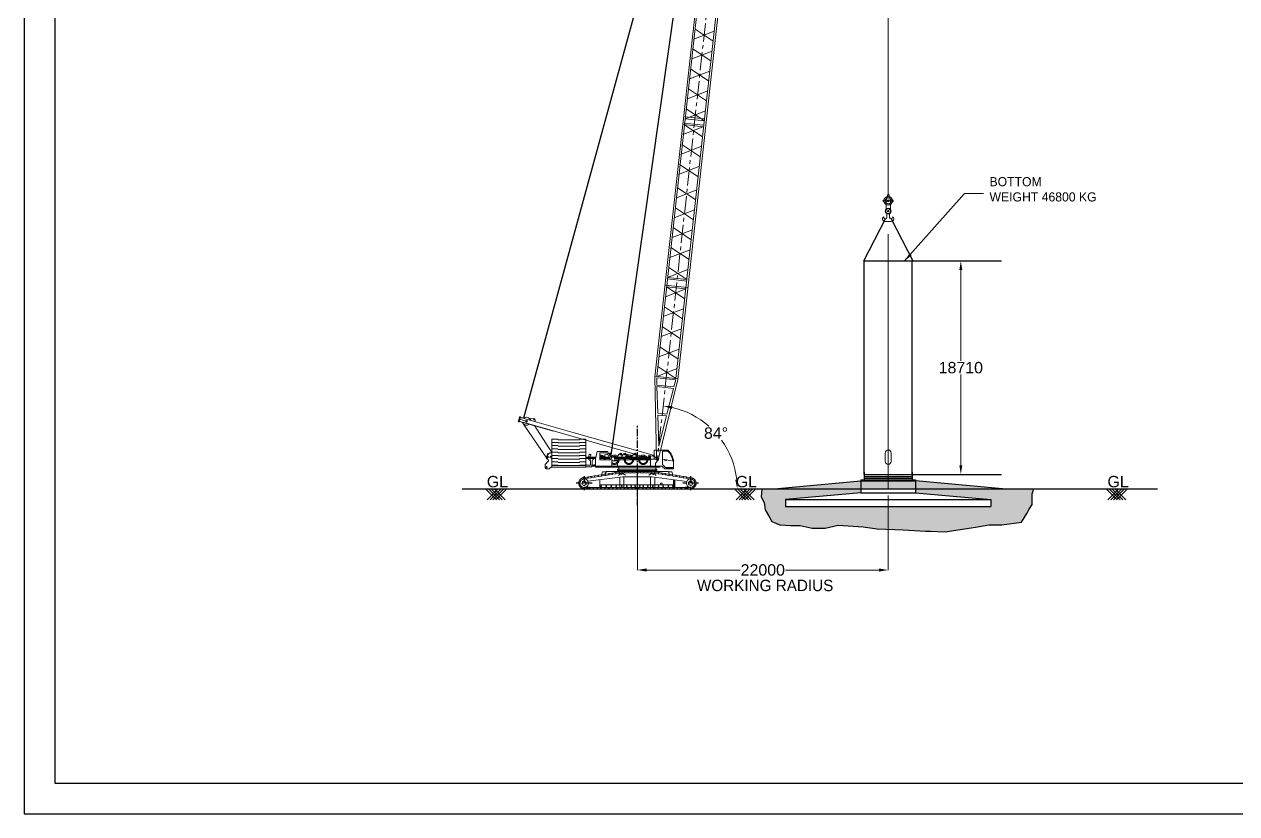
# Model space of a CAD drawing. Header units: millimetres. Extents: x -532461 to 503061443, y -184551 to 137919.
# Drawn here: x -532461 to -426115, y -184551 to -115339 of the extents above; entities that cross this region are included whole.
import ezdxf

# ---------------------------------------------------------------- set-up
doc = ezdxf.new("R2010")
doc.units = ezdxf.units.MM
doc.linetypes.add('CENTER', pattern=[50.8, 31.75, -6.35, 6.35, -6.35])
doc.linetypes.add('HIDDEN', pattern=[9.525, 6.35, -3.175])
doc.styles.get("Standard").update_dxf_attribs({"font": 'arial.ttf'})
doc.dimstyles.get("Standard").update_dxf_attribs({"dimtxt": 1000, "dimasz": 800, "dimexe": 0.18, "dimexo": 600, "dimgap": 100, "dimtad": 0, "dimtih": 1, "dimtoh": 1, "dimdec": 0, "dimzin": 0, "dimdsep": 46, "dimtxsty": 'Standard', "dimcen": 0.09, "dimadec": 0, "dimazin": 0, "dimtfac": 1, "dimtdec": 0, "dimtofl": 0, "dimtmove": 0, "dimatfit": 3, "dimfxl": 1, "dimtolj": 1, "dimtzin": 0, "dimlwd": 5, "dimlwe": 5, "dimarcsym": 0})
pattern_1 = [(37.5, (-69623.27, 0), (-3.200063, 97.882647), [0, -77.216, 0, -86.36, 0, -82.55]), (7.5, (-69623.27, 0), (89.904657, 143.36502), [0, -41.656, 0, -69.596, 0, -26.67]), (327.5, (-69685.755, 0), (158.198474, 0.287437), [0, -25.4, 0, -91.44, 0, -119.38]), (317.5, (-69685.76, 0), (152.71129, 44.585865), [0, -12.7, 0, -59.944, 0, -68.58])]

# ---------------------------------------------------------------- blocks, each defined once
blk = doc.blocks.new('*D11')
at = {"color": 0, "lineweight": 5, "ltscale": 50, "transparency": 16777216}
for p, q in [((-478684, -156654), (-478684, -163185)), ((-456684, -156654), (-456684, -163185)), ((-477884, -163184), (-469673, -163184)), ((-457484, -163184), (-465696, -163184))]:
    blk.add_line(p, q, dxfattribs=at)
at = {"color": 0, "ltscale": 50, "transparency": 16777216}
for points in [[(-477884, -163051), (-477884, -163318), (-478684, -163184)], [(-457484, -163051), (-457484, -163318), (-456684, -163184)]]:
    blk.add_solid(points, dxfattribs=at)
at = {"layer": 'Defpoints', "color": 0, "ltscale": 50, "transparency": 16777216}
for p in [(-478684, -156054), (-456684, -156054), (-478684, -163184)]:
    blk.add_point(p, dxfattribs=at)
at = {"color": 0, "ltscale": 50, "transparency": 16777216, "insert": (-467684, -163184), "char_height": 1000, "attachment_point": 5}
blk.add_mtext('\\A1;22000', dxfattribs=at)
blk = doc.blocks.new('LR 1400 2 crawler cran')
at = {"color": 7, "lineweight": 18, "ltscale": 50}
for p, q in [((-97753, 7457), (-97827, 7181)), ((-92946, 6126), (-97660, 7466)), ((-97682, 7438), (-97756, 7162)), ((-97062, 7112), (-97754, 7309)), ((-94757, 6273), (-97752, 7125)), ((-97654, 7097), (-97452, 6987)), ((-97557, 7437), (-97327, 7424)), ((-87109, 4095), (-97462, 7045)), ((-95367, 3924), (-97379, 6884)), ((-96915, 7402), (-96501, 7379)), ((-96865, 7351), (-96723, 7200)), ((-96436, 6753), (-94915, 4383)), ((-96371, 7235), (-96381, 7103)), ((-94915, 5563), (-94915, 3113)), ((-94915, 5563), (-94378, 5563)), ((-94378, 5563), (-94341, 5512)), ((-94341, 5512), (-92488, 5512)), ((-86021, 4152), (-92946, 6126)), ((-92451, 5563), (-92488, 5512)), ((-92451, 5563), (-91915, 5563)), ((-91915, 5563), (-91915, 3113)), ((-94915, 5279), (-94378, 5279)), ((-94915, 4995), (-94378, 4995)), ((-94915, 4711), (-94378, 4711)), ((-94915, 4427), (-94378, 4427)), ((-94378, 5279), (-94341, 5228)), ((-94378, 4995), (-94341, 4944)), ((-94378, 4711), (-94341, 4660)), ((-94378, 4427), (-94341, 4376)), ((-94341, 5228), (-92488, 5228)), ((-94341, 4944), (-92488, 4944)), ((-94341, 4660), (-92488, 4660)), ((-94341, 4376), (-92488, 4376)), ((-92451, 5279), (-92488, 5228)), ((-92451, 4995), (-92488, 4944)), ((-92451, 4711), (-92488, 4660)), ((-92451, 4427), (-92488, 4376)), ((-92451, 5279), (-91915, 5279)), ((-92451, 4995), (-91915, 4995)), ((-92451, 4711), (-91915, 4711)), ((-92451, 4427), (-91915, 4427)), ((-90931, 4487), (-91078, 3813)), ((-90017, 4487), (-90931, 4487)), ((-90707, 3804), (-90707, 4331)), ((-90116, 4378), (-90649, 4378)), ((-90219, 4191), (-90020, 4260)), ((-89752, 3792), (-90075, 4356)), ((-89632, 3811), (-90017, 4487)), ((-89909, 4298), (-89837, 4323)), ((-89149, 4058), (-88968, 4286)), ((-88769, 4058), (-88588, 4286)), ((-87881, 4058), (-87700, 4286)), ((-85937, 3813), (-85937, 4586)), ((-85937, 4586), (-84709, 4586)), ((-85191, 3813), (-85191, 4509)), ((-85191, 4509), (-84734, 4509)), ((-95487, 3349), (-95209, 3667)), ((-95487, 3044), (-95487, 3349)), ((-95324, 4015), (-95382, 3893)), ((-95365, 3835), (-95382, 3893)), ((-95209, 3748), (-95365, 3835)), ((-95324, 4015), (-95236, 4039)), ((-94915, 3859), (-95236, 4039)), ((-95209, 3748), (-95209, 3667)), ((-94915, 4143), (-94378, 4143)), ((-94915, 3859), (-94378, 3859)), ((-94915, 3575), (-94378, 3575)), ((-94915, 3291), (-94378, 3291)), ((-94915, 3240), (-91915, 3240)), ((-94378, 4143), (-94341, 4092)), ((-94378, 3859), (-94341, 3808)), ((-94378, 3575), (-94341, 3524)), ((-94378, 3291), (-94341, 3240)), ((-94341, 4092), (-92488, 4092)), ((-94341, 3808), (-92488, 3808)), ((-94341, 3524), (-92488, 3524)), ((-92451, 4143), (-92488, 4092)), ((-92451, 3859), (-92488, 3808)), ((-92451, 3575), (-92488, 3524)), ((-92451, 3291), (-92488, 3240)), ((-92451, 4143), (-91915, 4143)), ((-92451, 3859), (-91915, 3859)), ((-92451, 3575), (-91915, 3575)), ((-92451, 3291), (-91915, 3291)), ((-91038, 3994), (-91915, 3994)), ((-91567, 3283), (-91881, 3283)), ((-91668, 4072), (-91668, 3752)), ((-91509, 3674), (-91606, 3752)), ((-91561, 4254), (-91471, 4162)), ((-91540, 4065), (-91540, 3699)), ((-91509, 3674), (-91509, 3340)), ((-91398, 3346), (-91398, 3151)), ((-91398, 3346), (-91375, 3346)), ((-91398, 3248), (-91078, 3248)), ((-91375, 3674), (-91375, 3346)), ((-91350, 3296), (-91219, 3296)), ((-91350, 3200), (-91219, 3200)), ((-91175, 3314), (-91078, 3314)), ((-91078, 3813), (-91078, 3113)), ((-91078, 3208), (-85446, 3208)), ((-89868, 3994), (-90707, 3994)), ((-89771, 3760), (-90664, 3760)), ((-90272, 3994), (-90272, 4118)), ((-89737, 3995), (-89737, 4251)), ((-86258, 3994), (-89736, 3994)), ((-89632, 3208), (-89632, 3811)), ((-89632, 3652), (-89160, 3652)), ((-89160, 3208), (-89160, 3652)), ((-88769, 4227), (-88769, 3994)), ((-87818, 4137), (-88394, 4248)), ((-88389, 4227), (-88389, 3994)), ((-87501, 4227), (-87501, 3994)), ((-87198, 4018), (-87501, 4076)), ((-86062, 4076), (-86390, 4139)), ((-86258, 4048), (-86390, 4073)), ((-86258, 4051), (-86258, 3208)), ((-85808, 3460), (-85585, 3734)), ((-85808, 3208), (-85808, 3460)), ((-85446, 3113), (-85446, 3208)), ((-85446, 3208), (-85263, 3208)), ((-85263, 3208), (-85011, 2954)), ((-84222, 3632), (-85191, 3813)), ((-85191, 3813), (-85191, 3352)), ((-85191, 3352), (-84926, 3085)), ((-85018, 3747), (-84866, 3719)), ((-84885, 3712), (-84996, 3733)), ((-84888, 3733), (-84992, 3753)), ((-84871, 3738), (-84857, 3738)), ((-84866, 3701), (-84856, 3701)), ((-84857, 3738), (-84857, 3701)), ((-84222, 2954), (-84222, 3632)), ((-95487, 3044), (-95416, 2967)), ((-95416, 2967), (-95155, 2967)), ((-95155, 2967), (-94915, 3174)), ((-94915, 3113), (-91915, 3113)), ((-92064, 2108), (-92075, 2182)), ((-91811, 2240), (-92039, 2204)), ((-91786, 2134), (-91997, 2101)), ((-91398, 3151), (-91915, 3151)), ((-91757, 2155), (-91769, 2230)), ((-88694, 2268), (-91741, 1868)), ((-91503, 2289), (-91730, 2253)), ((-91478, 2183), (-91723, 2144)), ((-91449, 2204), (-91461, 2279)), ((-91194, 2337), (-91422, 2302)), ((-91169, 2231), (-91415, 2193)), ((-91175, 3183), (-91078, 3183)), ((-91141, 2253), (-91152, 2327)), ((-90886, 2386), (-91113, 2350)), ((-90861, 2280), (-91106, 2241)), ((-91078, 3113), (-90965, 3113)), ((-90965, 3113), (-85785, 3113)), ((-90832, 2302), (-90844, 2376)), ((-90577, 2435), (-90805, 2399)), ((-90553, 2329), (-90798, 2290)), ((-90524, 2350), (-90535, 2425)), ((-90454, 2688), (-90527, 2509)), ((-90527, 2509), (-90527, 2439)), ((-90269, 2484), (-90496, 2448)), ((-90244, 2378), (-90490, 2339)), ((-90191, 2688), (-90454, 2688)), ((-90154, 2660), (-90265, 2484)), ((-90215, 2399), (-90227, 2474)), ((-90191, 2688), (-90154, 2660)), ((-89960, 2532), (-90188, 2496)), ((-89936, 2426), (-90181, 2388)), ((-90154, 2728), (-88684, 2728)), ((-90154, 2728), (-90154, 2660)), ((-89907, 2448), (-89919, 2522)), ((-89652, 2581), (-89879, 2545)), ((-89628, 2475), (-89873, 2436)), ((-89598, 2497), (-89610, 2571)), ((-89596, 2480), (-89596, 2480)), ((-89343, 2630), (-89571, 2594)), ((-89318, 2524), (-89564, 2485)), ((-89290, 2545), (-89302, 2620)), ((-89287, 2529), (-89287, 2529)), ((-89035, 2679), (-89262, 2643)), ((-89010, 2573), (-89256, 2534)), ((-89155, 2943), (-85692, 2943)), ((-89155, 2943), (-89155, 2812)), ((-89053, 2812), (-89155, 2812)), ((-89082, 2701), (-89082, 2765)), ((-89053, 2765), (-89082, 2765)), ((-88882, 2593), (-89072, 2366)), ((-89053, 2812), (-85793, 2812)), ((-89053, 2765), (-85793, 2765)), ((-89045, 3113), (-89045, 2797)), ((-88981, 2594), (-88993, 2668)), ((-88979, 2577), (-88979, 2578)), ((-88780, 2719), (-88957, 2691)), ((-88953, 2234), (-88953, 1323)), ((-88756, 2613), (-88947, 2583)), ((-88822, 2602), (-88763, 2611)), ((-88763, 2611), (-88450, 2415)), ((-88725, 2781), (-88748, 2781)), ((-88741, 2725), (-88741, 2725)), ((-88727, 2634), (-88738, 2709)), ((-88725, 2781), (-88725, 2728)), ((-88725, 2781), (-86117, 2781)), ((-84688, 2728), (-88725, 2728)), ((-88620, 2727), (-88707, 2727)), ((-88694, 2268), (-86114, 2268)), ((-88620, 2619), (-88690, 2619)), ((-88583, 2268), (-88583, 1321)), ((-88526, 2710), (-88526, 2635)), ((-88432, 2727), (-88281, 2727)), ((-88432, 2619), (-88281, 2619)), ((-88187, 2710), (-88187, 2635)), ((-88187, 2710), (-88187, 2635)), ((-88094, 2727), (-87943, 2727)), ((-87943, 2619), (-88094, 2619)), ((-87849, 2710), (-87849, 2635)), ((-87755, 2727), (-87604, 2727)), ((-87755, 2619), (-87604, 2619)), ((-87510, 2710), (-87510, 2635)), ((-87510, 2710), (-87510, 2635)), ((-87266, 2727), (-87416, 2727)), ((-87416, 2619), (-87266, 2619)), ((-87172, 2710), (-87172, 2635)), ((-87078, 2727), (-86927, 2727)), ((-87078, 2619), (-86927, 2619)), ((-86833, 2710), (-86833, 2635)), ((-86833, 2710), (-86833, 2635)), ((-86739, 2727), (-86588, 2727)), ((-86739, 2619), (-86588, 2619)), ((-86495, 2710), (-86495, 2635)), ((-86401, 2727), (-86250, 2727)), ((-86401, 2619), (-86250, 2619)), ((-86079, 2611), (-86393, 2415)), ((-86242, 2268), (-86242, 1321)), ((-86156, 2635), (-86156, 2710)), ((-86156, 2619), (-86156, 2619)), ((-86132, 2268), (-83067, 1865)), ((-86117, 2781), (-86117, 2728)), ((-86094, 2781), (-86117, 2781)), ((-86090, 2613), (-85896, 2583)), ((-86075, 2721), (-85889, 2692)), ((-85961, 2593), (-85770, 2366)), ((-85872, 2234), (-85872, 1323)), ((-85861, 2594), (-85849, 2668)), ((-85832, 2572), (-85587, 2534)), ((-85807, 2679), (-85580, 2643)), ((-85692, 2812), (-85793, 2812)), ((-85765, 2765), (-85793, 2765)), ((-85785, 3113), (-85785, 2797)), ((-85785, 3113), (-85446, 3113)), ((-85765, 2701), (-85765, 2765)), ((-85692, 2943), (-85692, 2812)), ((-85552, 2545), (-85541, 2620)), ((-85523, 2524), (-85278, 2485)), ((-85499, 2630), (-85271, 2594)), ((-85244, 2497), (-85232, 2571)), ((-85215, 2475), (-84970, 2436)), ((-85190, 2581), (-84963, 2545)), ((-85011, 2954), (-84222, 2954)), ((-84936, 2448), (-84924, 2522)), ((-84926, 3085), (-84222, 3085)), ((-84907, 2426), (-84661, 2388)), ((-84882, 2532), (-84654, 2496)), ((-84860, 3085), (-84860, 2954)), ((-84860, 3022), (-84344, 3022)), ((-84688, 2728), (-84688, 2660)), ((-84651, 2688), (-84688, 2660)), ((-84688, 2660), (-84578, 2484)), ((-84651, 2688), (-84388, 2688)), ((-84627, 2399), (-84615, 2473)), ((-84598, 2378), (-84353, 2339)), ((-84578, 2484), (-84346, 2448)), ((-84388, 2688), (-84315, 2509)), ((-84344, 3085), (-84344, 2954)), ((-84319, 2350), (-84307, 2425)), ((-84315, 2509), (-84315, 2443)), ((-84290, 2329), (-84044, 2290)), ((-84265, 2435), (-84038, 2399)), ((-84010, 2302), (-83998, 2376)), ((-83981, 2280), (-83736, 2241)), ((-83956, 2386), (-83729, 2350)), ((-83702, 2253), (-83690, 2327)), ((-83673, 2232), (-83427, 2193)), ((-83648, 2338), (-83421, 2302)), ((-83393, 2204), (-83382, 2279)), ((-83365, 2183), (-83119, 2144)), ((-83340, 2289), (-83112, 2253)), ((-83085, 2156), (-83073, 2230)), ((-83056, 2134), (-82810, 2095)), ((-83031, 2240), (-82804, 2204)), ((-82776, 2107), (-82765, 2181)), ((-82719, 2191), (-82647, 2174)), ((-92432, 1604), (-92521, 1580)), ((-92415, 1848), (-92499, 1884)), ((-92296, 1404), (-92351, 1330)), ((-92296, 1404), (-92351, 1330)), ((-92254, 2045), (-92288, 2112)), ((-92074, 1330), (-91880, 1330)), ((-92074, 1330), (-92074, 1221)), ((-91980, 1221), (-91880, 1221)), ((-91602, 1313), (-91602, 1238)), ((-91509, 1330), (-91358, 1330)), ((-91509, 1221), (-91358, 1221)), ((-91264, 1313), (-91264, 1238)), ((-91170, 1330), (-91019, 1330)), ((-91170, 1221), (-91019, 1221)), ((-90925, 1313), (-90925, 1238)), ((-90831, 1330), (-90681, 1330)), ((-90831, 1221), (-90681, 1221)), ((-90707, 2004), (-90707, 1330)), ((-90707, 1551), (-84118, 1551)), ((-90587, 1313), (-90587, 1238)), ((-90493, 1330), (-90342, 1330)), ((-90493, 1221), (-90342, 1221)), ((-90248, 1313), (-90248, 1238)), ((-90154, 1330), (-90003, 1330)), ((-90154, 1221), (-90003, 1221)), ((-89910, 1313), (-89910, 1238)), ((-89910, 1313), (-89910, 1238)), ((-89816, 1330), (-89665, 1330)), ((-89816, 1221), (-89665, 1221)), ((-89571, 1313), (-89571, 1238)), ((-89477, 1330), (-89326, 1330)), ((-89477, 1221), (-89326, 1221)), ((-89232, 1313), (-89232, 1238)), ((-89139, 1330), (-88988, 1330)), ((-89139, 1221), (-88988, 1221)), ((-88894, 1313), (-88894, 1238)), ((-88800, 1330), (-88649, 1330)), ((-88800, 1221), (-88649, 1221)), ((-88555, 1313), (-88555, 1238)), ((-88555, 1313), (-88555, 1238)), ((-88461, 1330), (-88311, 1330)), ((-88461, 1221), (-88311, 1221)), ((-88217, 1313), (-88217, 1238)), ((-88123, 1330), (-87972, 1330)), ((-88123, 1221), (-87972, 1221)), ((-87878, 1313), (-87878, 1238)), ((-87878, 1313), (-87878, 1238)), ((-87784, 1330), (-87633, 1330)), ((-87784, 1221), (-87633, 1221)), ((-87540, 1313), (-87540, 1238)), ((-87446, 1330), (-87380, 1330)), ((-87446, 1221), (-87380, 1221)), ((-87286, 1313), (-87286, 1238)), ((-87192, 1330), (-87041, 1330)), ((-87192, 1221), (-87041, 1221)), ((-86947, 1313), (-86947, 1238)), ((-86947, 1313), (-86947, 1238)), ((-86853, 1330), (-86702, 1330)), ((-86853, 1221), (-86702, 1221)), ((-86609, 1313), (-86609, 1238)), ((-86515, 1330), (-86364, 1330)), ((-86515, 1221), (-86364, 1221)), ((-86270, 1313), (-86270, 1238)), ((-86270, 1313), (-86270, 1238)), ((-86176, 1330), (-86025, 1330)), ((-86176, 1221), (-86025, 1221)), ((-85931, 1313), (-85931, 1238)), ((-85838, 1330), (-85687, 1330)), ((-85838, 1221), (-85687, 1221)), ((-85593, 1313), (-85593, 1238)), ((-85499, 1330), (-85348, 1330)), ((-85499, 1221), (-85348, 1221)), ((-85254, 1313), (-85254, 1238)), ((-85160, 1330), (-85010, 1330)), ((-85160, 1221), (-85010, 1221)), ((-84916, 1313), (-84916, 1238)), ((-84916, 1313), (-84916, 1238)), ((-84822, 1330), (-84671, 1330)), ((-84822, 1221), (-84671, 1221)), ((-84577, 1313), (-84577, 1238)), ((-84483, 1330), (-84332, 1330)), ((-84483, 1221), (-84332, 1221)), ((-84239, 1313), (-84239, 1238)), ((-84231, 2004), (-84231, 1515)), ((-84176, 2004), (-84231, 2004)), ((-84231, 1473), (-84231, 1316)), ((-84195, 1494), (-84214, 1494)), ((-84176, 2004), (-84176, 1515)), ((-84176, 1473), (-84176, 1330)), ((-84145, 1330), (-83994, 1330)), ((-84145, 1221), (-83994, 1221)), ((-84118, 2004), (-84118, 1330)), ((-83900, 1313), (-83900, 1238)), ((-83637, 1330), (-83788, 1330)), ((-83637, 1221), (-83788, 1221)), ((-83543, 1313), (-83543, 1238)), ((-83299, 1330), (-83449, 1330)), ((-83299, 1221), (-83449, 1221)), ((-83205, 1313), (-83205, 1238)), ((-82927, 1330), (-82827, 1330)), ((-82927, 1221), (-82827, 1221)), ((-82748, 2085), (-82664, 2066)), ((-82734, 1313), (-82734, 1238)), ((-82554, 2045), (-82519, 2112)), ((-82501, 1390), (-82456, 1330)), ((-82377, 1855), (-82308, 1884)), ((-82359, 1600), (-82287, 1580))]:
    blk.add_line(p, q, dxfattribs=at)
at = {"linetype": 'CENTER', "ltscale": 20}
for p, q in [((-87404, -265), (-87404, 6775)), ((-92074, 2326), (-92074, 1089)), ((-82732, 2326), (-82732, 1089)), ((-91379, 1701), (-92770, 1701)), ((-82038, 1701), (-83429, 1701))]:
    blk.add_line(p, q, dxfattribs=at)
at = {"color": 7, "linetype": 'HIDDEN', "lineweight": 18, "ltscale": 500}
for p, q in [((-91055, 3919), (-91915, 3919)), ((-91067, 3861), (-91915, 3861)), ((-89825, 3919), (-90707, 3919)), ((-89792, 3861), (-90707, 3861)), ((-86258, 3919), (-89693, 3919)), ((-86258, 3861), (-89661, 3861)), ((-86258, 3752), (-89632, 3752))]:
    blk.add_line(p, q, dxfattribs=at)
at = {"color": 251, "lineweight": 18, "ltscale": 50}
blk.add_line((-85655, 3813), (-88057, 3813), dxfattribs=at)
at = {"color": 7, "ltscale": 50}
for p, q in [((-88748, 2781), (-88748, 2812)), ((-86094, 2781), (-86094, 2812))]:
    blk.add_line(p, q, dxfattribs=at)
for p, q in [((-91997, 2101), (-92028, 2096)), ((-91786, 1313), (-91786, 1238)), ((-91725, 1330), (-91658, 1330)), ((-91725, 1221), (-91658, 1221)), ((-83082, 1330), (-83149, 1330)), ((-83082, 1221), (-83149, 1221)), ((-83021, 1313), (-83021, 1238))]:
    blk.add_line(p, q)
at = {"color": 7, "lineweight": 18, "ltscale": 50}
blk.add_lwpolyline([(-85216, 1710), (-85381, 1710), (-85381, 1559), (-85216, 1559)], close=True, dxfattribs=at)
for centre, radius in [((-97708, 7480), 12.1), ((-97800, 7138), 12.1), ((-97136, 7134), 82.7), ((-96477, 7279), 30.7), ((-89818, 4248), 26.6), ((-88875, 4227), 40.2), ((-88496, 4227), 40.2), ((-87603, 4227), 40.2), ((-95310, 3884), 28.1), ((-95263, 3985), 28.1), ((-94986, 4043), 34.3), ((-86390, 4106), 32.7), ((-85987, 4085), 26.5), ((-85655, 3813), 74), ((-85655, 3813), 43.9), ((-85018, 3747), 6.43), ((-95364, 3107), 55.4), ((-88812, 2534), 69.3), ((-86031, 2534), 69.3), ((-92074, 1701), 371), ((-92074, 1701), 188), ((-90580, 1449), 32.7), ((-90134, 1449), 32.7), ((-89687, 1449), 32.7), ((-89272, 1449), 32.7), ((-88771, 1449), 32.7), ((-88335, 1449), 32.7), ((-87939, 1449), 32.7), ((-87600, 1449), 32.7), ((-87200, 1449), 32.7), ((-86886, 1449), 32.7), ((-86490, 1449), 32.7), ((-86055, 1449), 32.7), ((-85553, 1449), 32.7), ((-85138, 1449), 32.7), ((-84691, 1449), 32.7), ((-84279, 1449), 32.7), ((-82734, 1701), 371), ((-82734, 1701), 188)]:
    blk.add_circle(centre, radius, dxfattribs=at)
for centre, radius, start, end in [((-97708, 7480), 50.2, 302.52126, 207.47874), ((-97136, 7134), 348, 14.67406, 133.57838), ((-97800, 7138), 50.2, 122.52126, 27.47874), ((-97136, 7134), 348, 194.67406, 313.57838), ((-96516, 7235), 144, 359.7096, 85.7599), ((-94986, 4043), 348, 78.13212, 187.27267), ((-94986, 4043), 312, 76.75086, 183.73204), ((-90645, 4314), 63.6, 93.06571, 165.22927), ((-90118, 4326), 51.6, 35.45251, 88.47722), ((-89813, 4249), 76.8, 358.68417, 110.33028), ((-88881, 4212), 114, 7.59696, 143.55291), ((-88501, 4212), 114, 7.59696, 143.55291), ((-87614, 4212), 114, 7.59696, 143.55291), ((-85808, 3423), 1528, 8.3851, 45.29305), ((-85808, 3423), 1600, 7.48998, 46.60927), ((-91844, 3345), 72.2, 189.8337, 239.24296), ((-91428, 4052), 241, 123.34874, 175.2533), ((-91419, 4044), 253, 190.44948, 191.21883), ((-91568, 3342), 59, 271.14627, 1.67132), ((-91404, 4041), 138, 118.92036, 170.06183), ((-91350, 3248), 47.9, 90, 270), ((-91041, 3545), 358, 117.94555, 158.76545), ((-91104, 3248), 124, 157.38216, 202.61784), ((-91175, 3248), 65.4, 90, 132.9283), ((-91175, 3248), 65.4, 227.0717, 270), ((-90654, 3812), 53.1, 187.86893, 280.42827), ((-90623, 3752), 320, 49.10279, 103.00551), ((-90623, 3752), 406, 36.56663, 99.73386), ((-90171, 4100), 102, 117.84526, 169.92018), ((-89769, 3780), 20.8, 265.55185, 33.0296), ((-89416, 3752), 406, 36.56663, 142.65085), ((-89416, 3752), 320, 49.10279, 130.89721), ((-88148, 3752), 406, 36.56663, 126.32941), ((-88148, 3752), 320, 49.10279, 130.89721), ((-86891, 3752), 406, 36.56663, 143.43337), ((-86891, 3752), 320, 49.10279, 130.89721), ((-85987, 4085), 75.8, 8.95306, 186.85971), ((-85698, 4131), 217, 189.23289, 281.58665), ((-85655, 3813), 106, 311.6836, 90), ((-85655, 3813), 106, 311.6836, 316.02381), ((-85018, 3747), 19.8, 21.26228, 317.54545), ((-85018, 3747), 12.9, 64.14383, 274.66391), ((-85015, 3598), 136, 81.80277, 91.34139), ((-84961, 3885), 136, 247.46635, 257.00496), ((-84887, 3746), 12.8, 253.07693, 302.64316), ((-84888, 3700), 12.8, 36.16458, 85.7308), ((-84871, 3725), 13.2, 90, 131.61131), ((-84866, 3714), 13.2, 207.19642, 269.80889), ((-84871, 3725), 13.2, 68.99885, 69.12447), ((-92249, 2105), 39.8, 115.22908, 170.27281), ((-92111, 2126), 65.8, 57.44536, 95.73434), ((-92025, 2140), 65.8, 101.85674, 140.14572), ((-91805, 2171), 68.9, 58.12672, 97.50414), ((-91793, 2173), 40.2, 278.05048, 333.30592), ((-91716, 2185), 68.9, 100.49586, 139.87328), ((-91729, 2183), 39.5, 224.18606, 278.29023), ((-91497, 2220), 68.9, 58.12672, 94.70367), ((-91485, 2222), 40.2, 280.37233, 333.29626), ((-91408, 2234), 68.9, 100.49586, 139.87328), ((-91421, 2232), 39.5, 224.18606, 278.29023), ((-91189, 2269), 68.9, 58.12672, 97.50414), ((-91176, 2271), 40.2, 278.05048, 333.30592), ((-91100, 2283), 68.9, 100.49586, 139.87328), ((-91112, 2281), 39.5, 224.18606, 278.29023), ((-90880, 2318), 68.9, 58.12672, 94.70367), ((-90868, 2320), 40.2, 280.37233, 333.29626), ((-90791, 2332), 68.9, 100.49586, 139.87328), ((-90804, 2329), 39.5, 224.18606, 278.29023), ((-90572, 2366), 68.9, 58.12672, 97.50414), ((-90560, 2369), 40.2, 278.05048, 333.30592), ((-90483, 2380), 68.9, 100.49586, 139.87328), ((-90495, 2378), 39.5, 224.18606, 278.29023), ((-90263, 2415), 68.9, 58.12672, 94.70367), ((-90251, 2417), 40.2, 277.05781, 333.28113), ((-90174, 2429), 68.9, 100.49586, 139.87328), ((-90187, 2427), 39.5, 224.18606, 278.29023), ((-89955, 2464), 68.9, 58.12672, 97.50414), ((-89943, 2466), 40.1, 278.39248, 333.31046), ((-89866, 2478), 68.9, 100.49586, 139.87328), ((-89878, 2475), 39.5, 224.18606, 278.29023), ((-89646, 2512), 68.9, 58.12672, 94.70367), ((-89634, 2515), 40.1, 278.64634, 333.31249), ((-89557, 2526), 68.9, 101.41761, 139.87328), ((-89570, 2524), 39.5, 224.18606, 278.29023), ((-89338, 2561), 68.9, 58.12672, 94.70367), ((-89326, 2563), 40.2, 277.46656, 333.29344), ((-89249, 2575), 68.9, 101.41761, 139.87328), ((-89261, 2573), 39.5, 224.18606, 278.29023), ((-89029, 2610), 68.9, 58.12672, 94.70367), ((-89017, 2612), 40.1, 279.64951, 333.30966), ((-88941, 2624), 68.9, 103.6693, 139.87328), ((-88953, 2622), 40.3, 224.73297, 278.31267), ((-88775, 2650), 68.9, 58.25804, 94.39989), ((-88763, 2652), 40.3, 279.76044, 333.26655), ((-88703, 2685), 42.3, 94.75189, 146.05096), ((-88690, 2669), 49.9, 223.32024, 269.99826), ((-88632, 2387), 340, 71.82403, 87.93024), ((-88632, 2959), 340, 272.06976, 288.17597), ((-88420, 2387), 340, 92.06976, 108.17597), ((-88420, 2959), 340, 251.82403, 267.93024), ((-88294, 2387), 340, 71.82403, 87.93024), ((-88294, 2959), 340, 272.06976, 288.17597), ((-88081, 2387), 340, 92.06976, 108.17597), ((-88081, 2959), 340, 251.82403, 267.93024), ((-87955, 2387), 340, 71.82403, 87.93024), ((-87955, 2959), 340, 272.06976, 288.17597), ((-87743, 2387), 340, 92.06976, 108.17597), ((-87743, 2959), 340, 251.82403, 267.93024), ((-87616, 2387), 340, 71.82403, 87.93024), ((-87616, 2959), 340, 272.06976, 288.17597), ((-87404, 2387), 340, 92.06976, 108.17597), ((-87404, 2959), 340, 251.82403, 267.93024), ((-87278, 2387), 340, 71.82403, 87.93024), ((-87278, 2959), 340, 272.06976, 288.17597), ((-87066, 2387), 340, 92.06976, 108.17597), ((-87066, 2959), 340, 251.82403, 267.93024), ((-86939, 2387), 340, 71.82403, 87.93024), ((-86939, 2959), 340, 272.06976, 288.17597), ((-86727, 2387), 340, 92.06976, 108.17597), ((-86727, 2959), 340, 251.82403, 267.93024), ((-86601, 2387), 340, 71.82403, 87.93024), ((-86601, 2959), 340, 272.06976, 288.17597), ((-86388, 2387), 340, 92.06976, 108.17597), ((-86388, 2959), 340, 251.82403, 267.93024), ((-86262, 2387), 340, 71.82403, 87.93024), ((-86262, 2959), 340, 272.06976, 288.17597), ((-86098, 2578), 145, 81.09747, 113.62816), ((-86052, 2837), 227, 242.61557, 260.23425), ((-85890, 2622), 40.4, 261.20208, 315.23142), ((-85901, 2625), 67.2, 40.0044, 80.30673), ((-85825, 2612), 40.3, 206.73418, 260.10712), ((-85813, 2610), 68.9, 85.29633, 121.74196), ((-85581, 2573), 39.7, 261.83829, 315.769), ((-85593, 2575), 68.9, 40.12672, 79.50414), ((-85517, 2563), 40.3, 206.73155, 260.30266), ((-85505, 2563), 66.9, 85.02314, 122.68119), ((-85272, 2524), 39.7, 261.86651, 315.76856), ((-85285, 2526), 68.9, 40.12672, 79.50414), ((-85208, 2515), 40.3, 206.73709, 259.95105), ((-85196, 2514), 66.9, 85.02569, 122.67864), ((-84964, 2476), 39.7, 261.83175, 315.76909), ((-84977, 2478), 68.9, 40.12672, 79.50414), ((-84900, 2466), 40.3, 206.73554, 260.03664), ((-84888, 2466), 66.9, 85.02569, 122.67864), ((-84656, 2427), 39.7, 261.79587, 315.76961), ((-84668, 2429), 68.9, 40.12672, 79.50414), ((-84591, 2417), 40.3, 206.74371, 259.64351), ((-84579, 2417), 66.9, 85.02569, 122.67864), ((-84347, 2378), 39.7, 261.8256, 315.76918), ((-84360, 2380), 68.9, 40.12672, 79.50414), ((-84283, 2369), 40.3, 206.75217, 259.54954), ((-84271, 2368), 66.9, 85.02569, 122.67864), ((-84039, 2329), 39.7, 261.8323, 315.76908), ((-84051, 2332), 68.9, 40.12672, 79.50414), ((-83974, 2320), 40.3, 206.74283, 259.68027), ((-83962, 2320), 66.9, 85.02569, 122.67864), ((-83730, 2281), 39.7, 261.84407, 315.76891), ((-83743, 2283), 68.9, 40.12672, 79.50414), ((-83666, 2271), 40.3, 206.74283, 259.68027), ((-83654, 2271), 66.9, 85.02569, 122.67864), ((-83422, 2232), 39.7, 261.84407, 315.76891), ((-83434, 2234), 68.9, 40.12672, 79.50414), ((-83357, 2222), 40.3, 206.74283, 259.68027), ((-83345, 2222), 66.9, 85.02569, 122.67864), ((-83113, 2183), 39.7, 261.84407, 315.76891), ((-83126, 2185), 68.9, 40.12672, 79.50414), ((-83049, 2174), 40.3, 206.74283, 259.68027), ((-83037, 2173), 66.9, 85.02569, 122.67864), ((-82817, 2137), 68.9, 40.12672, 79.50414), ((-82728, 2123), 68.9, 82.49586, 121.87328), ((-82734, 1701), 480, 66.35262, 79.63106), ((-82558, 2105), 39.8, 9.72719, 64.77092), ((-92074, 1701), 480, 160.21363, 190.07141), ((-92492, 1627), 55.4, 190.00945, 238.45432), ((-92472, 1554), 55.4, 151.94072, 200.38558), ((-92492, 1849), 36.5, 101.09137, 155.21888), ((-92074, 1701), 480, 200.32363, 228.43129), ((-92468, 1904), 36.5, 158.2457, 212.37321), ((-92074, 1701), 480, 121.59772, 153.25095), ((-92505, 1633), 66.2, 329.62042, 10.37676), ((-92480, 1542), 66.2, 20.01827, 60.77461), ((-92428, 1882), 27.4, 266.26556, 321.26977), ((-92449, 1835), 27.4, 352.19481, 47.19902), ((-92356, 1389), 58.8, 232.40807, 275.21859), ((-92293, 1342), 58.8, 191.24142, 234.05194), ((-92397, 1367), 93.9, 14.69489, 45.93377), ((-92074, 1701), 480, 238.02872, 258.46978), ((-92305, 2076), 39.8, 64.9723, 120.01602), ((-92303, 1297), 93.9, 60.52624, 91.76512), ((-92275, 2039), 22.4, 294.96815, 14.91754), ((-92236, 2060), 22.4, 220.32757, 300.27696), ((-92141, 1504), 274, 264.11954, 284.316), ((-92146, 1206), 130, 56.12162, 81.46954), ((-92100, 2126), 40.2, 277.84602, 333.10147), ((-91967, 990), 340, 92.06976, 108.17597), ((-91967, 1562), 340, 251.82403, 267.93024), ((-92035, 2136), 40.2, 224.48962, 279.74506), ((-91892, 990), 340, 71.82403, 87.93024), ((-91892, 1562), 340, 272.06976, 288.17597), ((-91496, 990), 340, 92.06976, 108.17597), ((-91496, 1562), 340, 251.82403, 267.93024), ((-91370, 990), 340, 71.82403, 87.93024), ((-91370, 1562), 340, 272.06976, 288.17597), ((-91158, 990), 340, 92.06976, 108.17597), ((-91158, 1562), 340, 251.82403, 267.93024), ((-91031, 990), 340, 71.82403, 87.93024), ((-91031, 1562), 340, 272.06976, 288.17597), ((-90819, 990), 340, 92.06976, 108.17597), ((-90819, 1562), 340, 251.82403, 267.93024), ((-90693, 990), 340, 71.82403, 87.93024), ((-90693, 1562), 340, 272.06976, 288.17597), ((-90481, 990), 340, 92.06976, 108.17597), ((-90481, 1562), 340, 251.82403, 267.93024), ((-90354, 990), 340, 71.82403, 87.93024), ((-90354, 1562), 340, 272.06976, 288.17597), ((-90142, 990), 340, 92.06976, 108.17597), ((-90142, 1562), 340, 251.82403, 267.93024), ((-90016, 990), 340, 71.82403, 87.93024), ((-90016, 1562), 340, 272.06976, 288.17597), ((-89803, 990), 340, 92.06976, 108.17597), ((-89803, 1562), 340, 251.82403, 267.93024), ((-89677, 990), 340, 71.82403, 87.93024), ((-89677, 1562), 340, 272.06976, 288.17597), ((-89465, 990), 340, 92.06976, 108.17597), ((-89465, 1562), 340, 251.82403, 267.93024), ((-89339, 990), 340, 71.82403, 87.93024), ((-89339, 1562), 340, 272.06976, 288.17597), ((-89126, 990), 340, 92.06976, 108.17597), ((-89126, 1562), 340, 251.82403, 267.93024), ((-89000, 990), 340, 71.82403, 87.93024), ((-89000, 1562), 340, 272.06976, 288.17597), ((-88788, 990), 340, 92.06976, 108.17597), ((-88788, 1562), 340, 251.82403, 267.93024), ((-88661, 990), 340, 71.82403, 87.93024), ((-88661, 1562), 340, 272.06976, 288.17597), ((-88449, 990), 340, 92.06976, 108.17597), ((-88449, 1562), 340, 251.82403, 267.93024), ((-88323, 990), 340, 71.82403, 87.93024), ((-88323, 1562), 340, 272.06976, 288.17597), ((-88110, 990), 340, 92.06976, 108.17597), ((-88110, 1562), 340, 251.82403, 267.93024), ((-87984, 990), 340, 71.82403, 87.93024), ((-87984, 1562), 340, 272.06976, 288.17597), ((-87772, 990), 340, 92.06976, 108.17597), ((-87772, 1562), 340, 251.82403, 267.93024), ((-87646, 990), 340, 71.82403, 87.93024), ((-87646, 1562), 340, 272.06976, 288.17597), ((-87433, 990), 340, 92.06976, 108.17597), ((-87433, 1562), 340, 251.82403, 267.93024), ((-87392, 990), 340, 71.82403, 87.93024), ((-87392, 1562), 340, 272.06976, 288.17597), ((-87180, 990), 340, 92.06976, 108.17597), ((-87180, 1562), 340, 251.82403, 267.93024), ((-87053, 990), 340, 71.82403, 87.93024), ((-87053, 1562), 340, 272.06976, 288.17597), ((-86841, 990), 340, 92.06976, 108.17597), ((-86841, 1562), 340, 251.82403, 267.93024), ((-86715, 990), 340, 71.82403, 87.93024), ((-86715, 1562), 340, 272.06976, 288.17597), ((-86502, 990), 340, 92.06976, 108.17597), ((-86502, 1562), 340, 251.82403, 267.93024), ((-86376, 990), 340, 71.82403, 87.93024), ((-86376, 1562), 340, 272.06976, 288.17597), ((-86164, 990), 340, 92.06976, 108.17597), ((-86164, 1562), 340, 251.82403, 267.93024), ((-86038, 990), 340, 71.82403, 87.93024), ((-86038, 1562), 340, 272.06976, 288.17597), ((-85825, 990), 340, 92.06976, 108.17597), ((-85825, 1562), 340, 251.82403, 267.93024), ((-85699, 990), 340, 71.82403, 87.93024), ((-85699, 1562), 340, 272.06976, 288.17597), ((-85487, 990), 340, 92.06976, 108.17597), ((-85487, 1562), 340, 251.82403, 267.93024), ((-85360, 990), 340, 71.82403, 87.93024), ((-85360, 1562), 340, 272.06976, 288.17597), ((-85148, 990), 340, 92.06976, 108.17597), ((-85148, 1562), 340, 251.82403, 267.93024), ((-85022, 990), 340, 71.82403, 87.93024), ((-85022, 1562), 340, 272.06976, 288.17597), ((-84810, 990), 340, 92.06976, 108.17597), ((-84810, 1562), 340, 251.82403, 267.93024), ((-84683, 990), 340, 71.82403, 87.93024), ((-84683, 1562), 340, 272.06976, 288.17597), ((-84471, 990), 340, 92.06976, 108.17597), ((-84471, 1562), 340, 251.82403, 267.93024), ((-84345, 990), 340, 71.82403, 87.93024), ((-84345, 1562), 340, 272.06976, 288.17597), ((-84132, 990), 340, 92.06976, 108.17597), ((-84132, 1562), 340, 251.82403, 267.93024), ((-84209, 1515), 21.6, 179.15173, 262.07127), ((-84209, 1473), 21.6, 97.92873, 180.84827), ((-84197, 1515), 21.1, 276.69555, 1.30502), ((-84197, 1473), 21.1, 358.69498, 83.30445), ((-84006, 990), 340, 71.82403, 87.93024), ((-84006, 1562), 340, 272.06976, 288.17597), ((-83776, 990), 340, 92.06976, 111.41632), ((-83776, 1562), 340, 248.58368, 267.93024), ((-83649, 990), 340, 71.82403, 87.93024), ((-83649, 1562), 340, 272.06976, 288.17597), ((-83437, 990), 340, 92.06976, 108.17597), ((-83437, 1562), 340, 251.82403, 267.93024), ((-83311, 990), 340, 71.82403, 87.93024), ((-83311, 1562), 340, 272.06976, 288.17597), ((-82915, 990), 340, 92.06976, 108.17597), ((-82915, 1562), 340, 251.82403, 267.93024), ((-82840, 990), 340, 71.82403, 87.93024), ((-82840, 1562), 340, 272.06976, 288.17597), ((-82805, 2135), 39.7, 261.84407, 315.76891), ((-82741, 2124), 39.5, 206.18606, 260.29023), ((-82661, 1206), 130, 98.53046, 123.87838), ((-82666, 1504), 274, 255.684, 275.88046), ((-82734, 1701), 480, 281.53022, 301.97128), ((-82571, 2060), 22.4, 239.72304, 319.67243), ((-82532, 2039), 22.4, 165.08246, 245.03185), ((-82504, 1297), 93.9, 88.23488, 119.47376), ((-82734, 1701), 371, 26.12182, 59.54392), ((-82502, 2076), 39.8, 59.98398, 115.0277), ((-82410, 1367), 93.9, 134.06623, 165.30511), ((-82734, 1701), 480, 26.74905, 58.40228), ((-82514, 1342), 58.8, 305.94806, 348.75858), ((-82734, 1701), 371, 313.97717, 339.78775), ((-82451, 1389), 58.8, 264.78141, 307.59193), ((-82734, 1701), 480, 311.56871, 339.67637), ((-82379, 1882), 27.4, 218.73023, 273.73444), ((-82327, 1542), 66.2, 119.22539, 159.98173), ((-82358, 1835), 27.4, 132.80098, 187.80519), ((-82734, 1701), 371, 349.81722, 20.4136), ((-82302, 1633), 66.2, 169.62324, 210.37958), ((-82339, 1904), 36.5, 327.62679, 21.7543), ((-82315, 1849), 36.5, 24.78112, 78.90863), ((-82316, 1627), 55.4, 301.54568, 349.99055), ((-82335, 1554), 55.4, 339.61442, 28.05928), ((-82734, 1701), 480, 349.92859, 19.78637)]:
    blk.add_arc(centre, radius, start, end, dxfattribs=at)
at = {"color": 7, "linetype": 'HIDDEN', "lineweight": 18, "ltscale": 300}
for centre, radius, start, end in [((-90623, 3752), 320, 3.15499, 49.10279), ((-90623, 3752), 406, 2.904, 36.56663), ((-89416, 3752), 406, 161.81998, 178.99601), ((-89416, 3752), 320, 130.89721, 149.36705), ((-89416, 3752), 406, 237.87126, 36.56663), ((-88148, 3752), 406, 126.32941, 36.56663), ((-88148, 3752), 320, 130.89721, 49.10279), ((-86891, 3752), 406, 143.43337, 36.56663), ((-86891, 3752), 320, 130.89721, 49.10279)]:
    blk.add_arc(centre, radius, start, end, dxfattribs=at)
at = {"color": 254, "lineweight": 18, "ltscale": 50}
blk.add_arc((-89416, 3752), 320, 227.56391, 49.10279, dxfattribs=at)
for centre, radius, start, end in [((-91944, 1441), 771, 102.96508, 114.67368), ((-91204, -604), 2833, 108.30319, 109.81909), ((-91700, 1117), 215, 96.8244, 113.82082), ((-91700, 1434), 215, 246.17918, 263.1756), ((-91658, 1228), 102, 56.67541, 89.99852), ((-91658, 1323), 102, 270.00148, 303.32459), ((-83149, 1228), 102, 90.00148, 123.32459), ((-83149, 1323), 102, 236.67541, 269.99852), ((-83108, 1117), 215, 66.17918, 83.1756), ((-83108, 1434), 215, 276.8244, 293.82082)]:
    blk.add_arc(centre, radius, start, end)
blk = doc.blocks.new('Main boom-73.5mtr')
at = {"color": 7, "linetype": 'CENTER', "lineweight": 5, "ltscale": 50}
blk.add_line((7993, 73557), (12, 105), dxfattribs=at)
at = {"color": 7, "lineweight": 18}
for p, q in [((-232, 7210), (4891, 54042)), ((-67, 7252), (5016, 54029)), ((1623, 7068), (6706, 53845)), ((1776, 6992), (6865, 53828)), ((4047, 29838), (2357, 30021)), ((4078, 29662), (2389, 29845)), ((3972, 29151), (2282, 29335)), ((3986, 29280), (2296, 29463)), ((2650, 15041), (642, 15259)), ((2477, 14930), (788, 15113)), ((2552, 15616), (862, 15800)), ((2566, 15745), (876, 15928)), ((-232, 7210), (-79, 64)), ((1782, 7051), (-226, 7269)), ((1598, 6941), (-69, 7122)), ((-69, 7122), (-49, 6495)), ((1443, 6333), (-49, 6495)), ((95, 47), (1776, 6992)), ((1443, 6333), (1598, 6941)), ((1411, 6207), (-45, 6365)), ((-45, 6365), (31, 4029)), ((836, 3941), (1411, 6207)), ((31, 4029), (844, 3941)), ((36, 3864), (124, 1138)), ((36, 3864), (795, 3782)), ((124, 1138), (795, 3782))]:
    blk.add_line(p, q, dxfattribs=at)
at = {"color": 7, "lineweight": 5}
for p, q in [((3148, 36833), (4932, 37523)), ((3243, 37707), (4837, 36650)), ((2958, 35086), (4742, 35776)), ((3053, 35960), (4648, 34903)), ((2863, 34213), (4458, 33156)), ((2768, 33339), (4553, 34029)), ((2578, 31592), (4363, 32282)), ((2673, 32466), (4268, 31409)), ((2389, 29845), (4173, 30535)), ((2484, 30719), (4078, 29662)), ((2188, 28461), (3972, 29151)), ((2282, 29335), (3877, 28278)), ((1998, 26714), (3782, 27404)), ((2093, 27588), (3687, 26531)), ((1808, 24967), (3592, 25657)), ((1903, 25841), (3497, 24784)), ((1636, 22916), (3420, 23606)), ((1731, 23789), (3325, 22732)), ((1446, 21169), (3230, 21859)), ((1541, 22043), (3135, 20985)), ((1351, 20296), (2945, 19239)), ((1256, 19422), (3040, 20112)), ((1066, 17675), (2851, 18365)), ((1161, 18549), (2756, 17492)), ((876, 15928), (2661, 16618)), ((971, 16802), (2566, 15745)), ((693, 14240), (2477, 14930)), ((788, 15113), (2382, 14056)), ((503, 12493), (2287, 13183)), ((598, 13366), (2192, 12309)), ((313, 10746), (2098, 11436)), ((408, 11619), (2003, 10562)), ((119, 8960), (1903, 9650)), ((214, 9833), (1809, 8776)), ((-67, 7252), (1718, 7942)), ((28, 8125), (1623, 7068))]:
    blk.add_line(p, q, dxfattribs=at)
blk.add_circle((0, 0), 106)
at = {"color": 7, "lineweight": 18, "ltscale": 50}
for radius in [74, 43.9]:
    blk.add_circle((0, 0), radius, dxfattribs=at)
blk = doc.blocks.new('*D12')
at = {"color": 0, "lineweight": 5, "transparency": 16777216}
for p, q in [((-453984, -136093), (-450316, -136093)), ((-450316, -136893), (-450316, -144837)), ((-450316, -154003), (-450316, -146058)), ((-453984, -154803), (-450316, -154803))]:
    blk.add_line(p, q, dxfattribs=at)
at = {"color": 0, "transparency": 16777216}
for points in [[(-450449, -136893), (-450183, -136893), (-450316, -136093)], [(-450449, -154003), (-450183, -154003), (-450316, -154803)]]:
    blk.add_solid(points, dxfattribs=at)
at = {"layer": 'Defpoints', "color": 0, "transparency": 16777216}
for p in [(-454584, -136093), (-450316, -136093), (-454584, -154803)]:
    blk.add_point(p, dxfattribs=at)
at = {"color": 0, "transparency": 16777216, "insert": (-450316, -145448), "char_height": 1000, "attachment_point": 5}
blk.add_mtext('\\A1;18710', dxfattribs=at)
blk = doc.blocks.new('*D14')
at = {"color": 0, "lineweight": 5, "transparency": 16777216}
for start, end in [(48.66685, 77.41075), (6.28746, 35.69428)]:
    blk.add_arc((-477222, -156054), 7294, start, end, dxfattribs=at)
at = {"color": 0, "transparency": 16777216}
for points in [[(-475654, -149067), (-475610, -148804), (-476421, -148804)], [(-469838, -155248), (-470105, -155263), (-469928, -156054)]]:
    blk.add_solid(points, dxfattribs=at)
at = {"layer": 'Defpoints', "color": 0, "transparency": 16777216}
for p in [(-468814, -79919), (-470775, -152641), (-476924, -153357), (-494055, -156054), (-466695, -156054)]:
    blk.add_point(p, dxfattribs=at)
at = {"color": 0, "transparency": 16777216, "insert": (-471788, -151188), "char_height": 1000, "attachment_point": 5}
blk.add_mtext('\\A1;84°', dxfattribs=at)

msp = doc.modelspace()

# ---------------------------------------------------------------- hatches: boundary and pattern name
at = {"lineweight": 5, "ltscale": 50}
h = msp.add_hatch(dxfattribs=at)
h.set_pattern_fill('AR-CONC', scale=5, style=0)
h.set_pattern_definition([(50, (-69623.3, 0), (910.9233, -79.6954), [95.25, -1047.75]), (355, (-69623.3, 0), (-176.2171, 955.2842), [76.2, -838.203]), (100.45144, (-69547.4, -6.6), (734.7062, 875.5888), [80.95, -890.4512]), (46.1842, (-69623.3, 254), (1355.3952, -210.2116), [142.875, -1571.625]), (96.63556, (-69510.3, 236.5), (1187.0207, 1237.1306), [121.425, -1335.678]), (351.18415, (-69623.3, 254), (1187.0207, 1237.1306), [114.3, -1257.2987]), (21, (-69496.3, 190.5), (758.072, -511.326), [95.25, -1047.75]), (326, (-69496.3, 190.5), (309.0101, 920.9398), [76.2, -838.2]), (71.45144, (-69433.1, 147.9), (1067.0821, 409.6138), [80.95, -890.4497]), (37.5, (-69623.27, 0), (15.44302, 422.7752), [0, -828.04, 0, -850.9, 0, -841.375]), (7.5, (-69623.27, 0), (334.0983, 500.90287), [0, -485.14, 0, -808.99, 0, -320.675]), (327.5, (-69906.48, 0), (677.95298, -28.64372), [0, -317.5, 0, -990.6, 0, -1314.45]), (317.5, (-70033.5, 0), (740.6459, 127.13246), [0, -412.75, 0, -657.86, 0, -933.45])])
h.paths.add_polyline_path([(-465684.1, -157612.7), (-465684.1, -157012.7), (-459084.1, -156412.7), (-459084.1, -156054), (-466694.8, -156054), (-467776.1, -156054), (-467841.9, -156779.4), (-467578.7, -157261.2), (-467469, -157896.4), (-467074.2, -158597.3), (-466883.8, -158935.3), (-466196.8, -159210.5), (-465253.6, -159276.2), (-464398.2, -159276.2), (-463367.3, -159517.1), (-462226.7, -159517.1), (-461086.1, -159254.3), (-458892.7, -159407.6), (-457642.4, -159560.9), (-455383.2, -159670.5), (-453409.5, -159766.1), (-452968.6, -159787.5), (-451699.4, -159849), (-448846.7, -159385.7), (-447859.7, -159210.5), (-447004.2, -159210.5), (-446719.1, -159210.5), (-444999.5, -158997.7), (-444530, -158216.3), (-444311, -157852), (-444068.4, -157448.2), (-444068.4, -157010.9), (-444068.4, -156519.7), (-443926.3, -156054), (-446673.4, -156054), (-454284.1, -156054), (-454284.1, -156412.7), (-447684.1, -157012.7), (-447684.1, -157612.7)])
at = {"lineweight": 5}
h = msp.add_hatch(dxfattribs=at)
h.set_pattern_fill('AR-SAND', color=256, scale=2)
h.set_pattern_definition(pattern_1)
h.paths.add_polyline_path([(-459084.1, -156054), (-459084.1, -155356.1), (-466694.8, -156054)])
h.paths.add_polyline_path([(-454284.1, -155356.1), (-454284.1, -156054), (-446673.4, -156054)])
h = msp.add_hatch(dxfattribs=at)
h.set_pattern_fill('AR-SAND', color=256, scale=2)
h.set_pattern_definition(pattern_1)
h.paths.add_polyline_path([(-456684.1, -155356.1), (-459084.1, -155356.1), (-459084.1, -156054), (-456684.1, -156054)])
h.paths.add_polyline_path([(-454284.1, -155356.1), (-456684.1, -155356.1), (-456684.1, -156054), (-454284.1, -156054)])

# ---------------------------------------------------------------- linework, layer by layer
at = {"color": 7, "linetype": 'CENTER', "lineweight": 5, "ltscale": 2500}
for p, q in [((-456684.1, -130286.3), (-456684, -59371.9)), ((-456684.1, -156054), (-456684.1, -133754))]:
    msp.add_line(p, q, dxfattribs=at)
for p, q in [((-480992.9, -153107.7), (-470533.2, -79583.3)), ((-469982.7, -81741.8), (-488686, -149881.5)), ((-458784.1, -154802.7), (-458784.1, -136092.7)), ((-458784.1, -136092.7), (-454584.1, -136092.7)), ((-454584.1, -154802.7), (-454584.1, -136092.7)), ((-454584.1, -136092.7), (-446741.2, -136092.7)), ((-478684.1, -156654), (-478684.1, -154178.5)), ((-458784.1, -154612.7), (-458784.1, -155268.2)), ((-458784.1, -154802.7), (-454584.1, -154802.7)), ((-458784.1, -154983.6), (-454584.1, -154983.6)), ((-458784.1, -155133), (-454584.1, -155133)), ((-458784.1, -155133), (-454584.1, -155133)), ((-454584.1, -154612.7), (-454584.1, -155268.2)), ((-454584.1, -154802.7), (-446741.2, -154802.7)), ((-494055, -156054), (-466694.8, -156054)), ((-492008.6, -156054), (-491044.3, -157018.3)), ((-490896.5, -156054), (-491860.8, -157018.3)), ((-491752.1, -156054), (-490787.8, -157018.3)), ((-490642.3, -156054), (-491606.5, -157018.3)), ((-491495.6, -156054), (-490531.3, -157018.3)), ((-490388.1, -156054), (-491352.3, -157018.3)), ((-491239.1, -156054), (-490274.8, -157018.3)), ((-490133.8, -156054), (-491098.1, -157018.3)), ((-470171.2, -156054), (-469206.9, -157018.3)), ((-469059.1, -156054), (-470023.4, -157018.3)), ((-469914.7, -156054), (-468950.4, -157018.3)), ((-468804.9, -156054), (-469769.1, -157018.3)), ((-469658.2, -156054), (-468693.9, -157018.3)), ((-468550.7, -156054), (-469514.9, -157018.3)), ((-469401.7, -156054), (-468437.5, -157018.3)), ((-468296.4, -156054), (-469260.7, -157018.3)), ((-467776.1, -156054), (-467841.9, -156779.4)), ((-466694.8, -156054), (-459084.1, -155356.1)), ((-459084.1, -155268.2), (-459084.1, -156412.7)), ((-459084.1, -155268.2), (-454284.1, -155268.2)), ((-459084.1, -155356.1), (-454284.1, -155356.1)), ((-454284.1, -155268.2), (-454284.1, -156412.7)), ((-446673.4, -156054), (-454284.1, -155356.1)), ((-446673.4, -156054), (-433075.8, -156054)), ((-444068.4, -156519.7), (-443926.3, -156054)), ((-437571.9, -156054), (-436607.7, -157018.3)), ((-436459.9, -156054), (-437424.1, -157018.3)), ((-437315.4, -156054), (-436351.2, -157018.3)), ((-436205.6, -156054), (-437169.9, -157018.3)), ((-437058.9, -156054), (-436094.7, -157018.3)), ((-435951.4, -156054), (-436915.6, -157018.3)), ((-436802.4, -156054), (-435838.2, -157018.3)), ((-435697.2, -156054), (-436661.4, -157018.3)), ((-467841.9, -156779.4), (-467578.7, -157261.2)), ((-467578.7, -157261.2), (-467578.7, -157261.2)), ((-467578.7, -157261.2), (-467469, -157896.4)), ((-459084.1, -156412.7), (-465684.1, -157012.7)), ((-465684.1, -157012.7), (-465684.1, -157612.7)), ((-465684.1, -157012.7), (-447684.1, -157012.7)), ((-459084.1, -156412.7), (-454284.1, -156412.7)), ((-454284.1, -156412.7), (-447684.1, -157012.7)), ((-447684.1, -157012.7), (-447684.1, -157612.7)), ((-444068.4, -157010.9), (-444068.4, -156519.7)), ((-444068.4, -157448.2), (-444068.4, -157010.9)), ((-444068.4, -157010.9), (-444068.4, -157010.9)), ((-467469, -157896.4), (-467074.2, -158597.3)), ((-465684.1, -157612.7), (-447684.1, -157612.7)), ((-444999.5, -158997.7), (-444530, -158216.3)), ((-444530, -158216.3), (-444311, -157852)), ((-444311, -157852), (-444068.4, -157448.2)), ((-467074.2, -158597.3), (-466883.8, -158935.3)), ((-466883.8, -158935.3), (-466196.8, -159210.5)), ((-466196.8, -159210.5), (-465253.6, -159276.2)), ((-465253.6, -159276.2), (-464398.2, -159276.2)), ((-464398.2, -159276.2), (-463367.3, -159517.1)), ((-463367.3, -159517.1), (-462226.7, -159517.1)), ((-462226.7, -159517.1), (-461086.1, -159254.3)), ((-461086.1, -159254.3), (-458892.7, -159407.6)), ((-458892.7, -159407.6), (-457642.4, -159560.9)), ((-451699.4, -159849), (-448846.7, -159385.7)), ((-448846.7, -159385.7), (-447859.7, -159210.5)), ((-447859.7, -159210.5), (-447004.2, -159210.5)), ((-447004.2, -159210.5), (-446719.1, -159210.5)), ((-446719.1, -159210.5), (-444999.5, -158997.7)), ((-457642.4, -159560.9), (-455383.2, -159670.5)), ((-455383.2, -159670.5), (-453409.5, -159766.1)), ((-453409.5, -159766.1), (-452968.6, -159787.5)), ((-452968.6, -159787.5), (-451699.4, -159849))]:
    msp.add_line(p, q)
at = {"color": 7, "lineweight": 13}
for p, q in [((-456877.7, -130824.3), (-456786.8, -130458.7)), ((-456729.4, -130267.3), (-456786.8, -130458.7)), ((-456638.8, -130267.3), (-456581.4, -130458.7)), ((-456581.4, -130458.7), (-456490.5, -130824.3)), ((-456877.7, -130824.3), (-456877.7, -131557.4)), ((-456490.5, -130824.3), (-456490.5, -131557.4)), ((-456899.1, -132641.2), (-456469.1, -132641.2)), ((-456803.9, -131949.4), (-456803.9, -132277)), ((-456564.3, -131949.4), (-456564.3, -132277))]:
    msp.add_line(p, q, dxfattribs=at)
at = {"color": 7, "linetype": 'CENTER', "lineweight": 13, "ltscale": 300}
msp.add_line((-457063.9, -130824.3), (-456304.3, -130824.3), dxfattribs=at)
at = {"color": 7, "ltscale": 50}
for p, q in [((-458834.1, -136092.7), (-456931, -132399.7)), ((-456437.3, -132399.7), (-454534.1, -136092.7)), ((-490850.5, -156054), (-440651.6, -156054)), ((-458984.1, -156054), (-454384.1, -156054))]:
    msp.add_line(p, q, dxfattribs=at)
at = {"color": 7, "lineweight": 18, "ltscale": 50}
for p, q in [((-458834.1, -136092.7), (-454534.1, -136092.7)), ((-456946, -153653.3), (-456946, -152928.9)), ((-456422.2, -153653.3), (-456422.2, -152928.9))]:
    msp.add_line(p, q, dxfattribs=at)
at = {"linetype": 'HIDDEN', "lineweight": 9, "ltscale": 50}
msp.add_line((-466694.8, -156054), (-446673.4, -156054), dxfattribs=at)
at = {"color": 7, "ltscale": 50}
for points in [[(-532461.5, -184550.8), (-338914.8, -184550.8), (-338914.8, -46127.4), (-532461.5, -46127.4)], [(-529777.7, -181867.1), (-341598.5, -181867.1), (-341598.5, -48811.1), (-529777.7, -48811.1)]]:
    msp.add_lwpolyline(points, close=True, dxfattribs=at)
at = {"color": 7, "lineweight": 13}
for centre, radius in [((-456684.1, -130824.3), 379.8), ((-456684.1, -130824.3), 81.8), ((-456684.1, -130286.3), 47.7), ((-456684.1, -130824.3), 45.3), ((-456684.1, -130824.3), 18.4), ((-456684.1, -131723.9), 255.4), ((-456684.1, -131721.7), 57.8), ((-456684.1, -131721.7), 28.6)]:
    msp.add_circle(centre, radius, dxfattribs=at)
at = {"color": 7, "linetype": 'HIDDEN', "lineweight": 13, "ltscale": 1000}
msp.add_circle((-456684.1, -130824.3), 261.2, dxfattribs=at)
at = {"color": 7, "lineweight": 13, "ltscale": 50}
msp.add_circle((-456684.1, -131721.7), 206.7, dxfattribs=at)
at = {"color": 7, "lineweight": 13}
for centre, radius, start, end in [((-457063.9, -130824.3), 65.6, 85.044061, 274.955939), ((-457063.9, -130824.3), 37.8, 87.149082, 272.850918), ((-457063.9, -130824.3), 19.9, 88.500838, 271.499162), ((-456684.1, -130289.8), 50.6, 26.378734, 158.596219), ((-456304.3, -130824.3), 65.6, 265.044061, 94.955939), ((-456304.3, -130824.3), 37.8, 267.149082, 92.850918), ((-456304.3, -130824.3), 19.9, 268.500838, 91.499162), ((-457013.7, -132402.7), 175.5, 105.678424, 220.612279), ((-456880.2, -132293.9), 347.8, 219.896993, 273.12153), ((-456917.6, -132255.1), 145.2, 171.526928, 264.718427), ((-456947.6, -132255.4), 145.3, 276.578789, 351.439296), ((-456420.6, -132255.4), 145.3, 188.560704, 263.421211), ((-456488, -132293.9), 347.8, 266.87847, 320.103007), ((-456450.6, -132255.1), 145.2, 275.281573, 8.473072), ((-456354.5, -132402.7), 175.5, 319.387721, 74.321576)]:
    msp.add_arc(centre, radius, start, end, dxfattribs=at)
at = {"color": 7, "lineweight": 18, "ltscale": 50}
for centre, start, end in [((-456684.1, -152928.9), 0, 180), ((-456684.1, -153653.3), 180, 0)]:
    msp.add_arc(centre, 261.9, start, end, dxfattribs=at)

# ---------------------------------------------------------------- block references
at = {"rotation": 359.8999999999999}
msp.add_blockref('Main boom-73.5mtr', (-476935.4, -153462), dxfattribs=at)
msp.add_blockref('LR 1400 2 crawler cran', (-391280.5, -157275.4))

# ---------------------------------------------------------------- texts
at = {"color": 7, "ltscale": 50}
for s, insert, char_height, attachment_point in [('{\\fVijaya|b0|i0|c0|p34;BOTTOM\\PWEIGHT 46800 KG}', (-447799.9, -129813), 800, 4), ('{\\fVijaya|b0|i0|c0|p34;WORKING RADIUS}', (-461497.8, -164542.4), 1000, 6)]:
    msp.add_mtext(s, dxfattribs=dict(at, insert=insert, char_height=char_height, attachment_point=attachment_point))
at = {"char_height": 1000, "attachment_point": 1}
for insert in [(-491892.1, -154934.3), (-470054.7, -154934.3), (-437455.4, -154934.3)]:
    msp.add_mtext_dynamic_manual_height_columns('GL', width=160935.167, gutter_width=12.5, heights=[0], dxfattribs=dict(at, insert=insert))

# ---------------------------------------------------------------- dimensions: what is measured, and where the dimension line sits
dim = msp.add_angular_dim_2l(base=(-470775.5, -152641.1), line1=((-494055, -156054), (-466694.8, -156054)), line2=((-468813.7, -79918.6), (-476923.7, -153357)), dimstyle='Standard')
dim.commit()
dim.dimension.update_dxf_attribs({"geometry": '*D14', "text_midpoint": (-471788.3, -151187.8)})
dim = msp.add_linear_dim(base=(-450316, -136092.7), p1=(-454584.1, -154802.7), p2=(-454584.1, -136092.7), angle=90, dimstyle='Standard')
dim.commit()
dim.dimension.update_dxf_attribs({"geometry": '*D12', "text_midpoint": (-450316, -145447.7)})
at = {"color": 7, "ltscale": 50}
dim = msp.add_linear_dim(base=(-478684.1, -163184.3), p1=(-456684.1, -156054), p2=(-478684.1, -156054), dimstyle='Standard', override={"dimtxt": 1000}, dxfattribs=at)
dim.commit()
dim.dimension.update_dxf_attribs({"geometry": '*D11', "text_midpoint": (-467684.1, -163184.3)})

# ---------------------------------------------------------------- leaders
at = {"color": 7, "linetype": 'ByBlock', "ltscale": 50}
msp.add_leader([(-455243.8, -136092.7), (-450001.3, -130186), (-448336.4, -130186)], dimstyle='Standard', dxfattribs=at)

doc.saveas('drawing.dxf')
